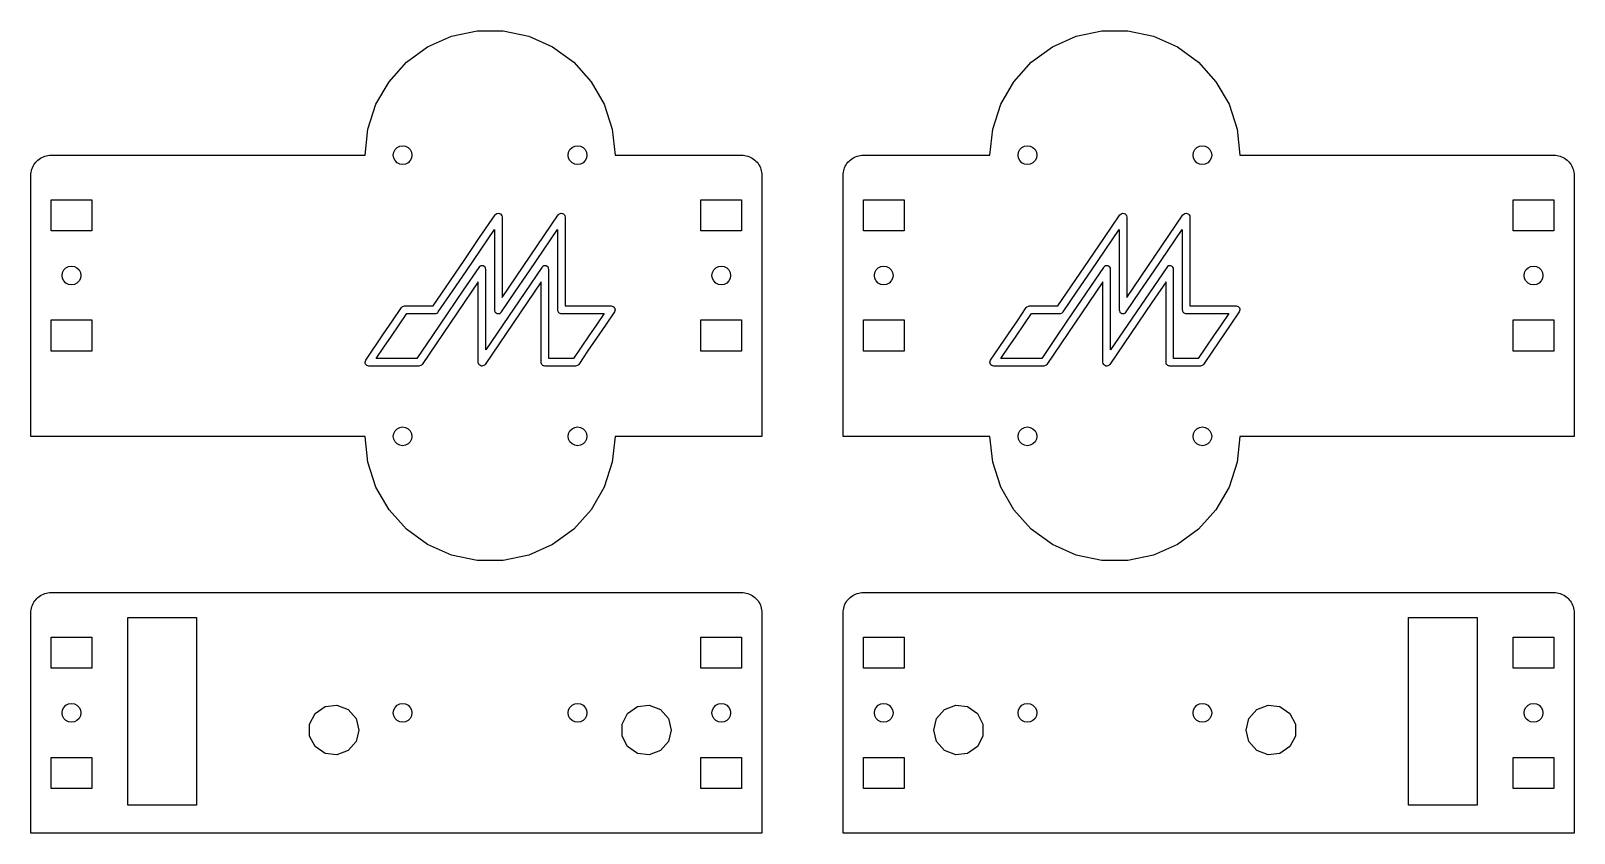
# Model space of a CAD drawing. Extents: x 0 to 479, y 0 to 339.
# Drawn here: x 1.6 to 248.6, y 210.1 to 338.5 of the extents above; entities that cross this region are included whole.
import ezdxf

# ---------------------------------------------------------------- set-up
doc = ezdxf.new("R2010")
doc.units = 0
doc.layers.add('Layer_1', color=7, linetype='CONTINUOUS')

msp = doc.modelspace()

# ---------------------------------------------------------------- linework, layer by layer
at = {"layer": 'Layer_1', "color": 7}
for points in [[(1.640487, 273.644778), (1.640487, 315.394777), (1.650478, 315.649777), (1.680487, 315.902777), (1.730485, 316.153777), (1.799486, 316.398777), (1.887485, 316.638776), (1.994487, 316.869778), (2.119486, 317.092779), (2.261486, 317.304778), (2.419485, 317.505777), (2.592485, 317.692778), (2.779485, 317.865777), (2.980487, 318.023779), (3.192486, 318.165776), (3.415487, 318.290778), (3.646486, 318.397777), (3.886485, 318.485777), (4.131485, 318.554777), (4.382485, 318.604779), (4.635486, 318.634779), (4.890485, 318.64477), (55.140485, 318.644778), (55.577486, 322.802778), (56.869485, 326.779777), (58.960487, 330.400779), (61.757487, 333.507777), (65.140487, 335.965777), (68.960486, 337.665777), (73.049486, 338.534779), (77.231486, 338.534779), (81.320488, 337.665777), (85.140487, 335.965777), (88.523487, 333.507777), (91.320487, 330.400779), (93.411486, 326.779777), (94.703485, 322.802778), (95.140486, 318.644778), (115.390487, 318.644778), (115.645486, 318.634787), (115.898487, 318.604779), (116.149487, 318.554777), (116.394487, 318.485777), (116.634486, 318.397777), (116.865485, 318.290778), (117.088485, 318.165776), (117.300485, 318.023779), (117.501487, 317.865777), (117.688487, 317.692778), (117.861486, 317.505777), (118.019486, 317.304778), (118.161486, 317.092779), (118.286485, 316.869778), (118.393487, 316.638776), (118.481486, 316.398777), (118.550487, 316.153777), (118.600485, 315.902777), (118.630486, 315.649777), (118.640476, 315.394777), (118.640487, 273.644778), (95.140486, 273.644778), (94.703485, 269.486778), (93.411486, 265.509779), (91.320487, 261.888777), (88.523487, 258.781779), (85.140487, 256.323778), (81.320488, 254.623776), (77.231486, 253.754777), (73.049486, 253.754777), (68.960486, 254.623776), (65.140487, 256.323778), (61.757487, 258.781779), (58.960487, 261.888777), (56.869485, 265.509779), (55.577486, 269.486778), (55.140485, 273.644778), (1.640487, 273.644778)], [(131.640487, 273.644778), (131.640487, 315.394777), (131.650478, 315.649777), (131.680486, 315.902777), (131.730488, 316.153777), (131.799485, 316.398777), (131.887485, 316.638776), (131.994487, 316.869778), (132.119486, 317.092779), (132.261486, 317.304778), (132.419485, 317.505777), (132.592487, 317.692778), (132.779485, 317.865777), (132.980486, 318.023779), (133.192486, 318.165776), (133.415487, 318.290778), (133.646486, 318.397777), (133.886485, 318.485777), (134.131485, 318.554777), (134.382485, 318.604779), (134.635486, 318.634779), (134.890485, 318.64477), (155.140485, 318.644778), (155.577486, 322.802778), (156.869486, 326.779777), (158.960487, 330.400779), (161.757487, 333.507777), (165.140488, 335.965777), (168.960487, 337.665777), (173.049486, 338.534779), (177.231486, 338.534779), (181.320485, 337.665777), (185.140487, 335.965777), (188.523485, 333.507777), (191.320485, 330.400779), (193.411486, 326.779777), (194.703486, 322.802778), (195.140487, 318.644778), (245.390487, 318.644778), (245.645486, 318.634787), (245.898487, 318.604779), (246.149487, 318.554777), (246.394486, 318.485777), (246.634485, 318.397777), (246.865487, 318.290778), (247.088485, 318.165776), (247.300488, 318.023779), (247.501486, 317.865777), (247.688487, 317.692778), (247.861486, 317.505777), (248.019485, 317.304778), (248.161485, 317.092779), (248.286487, 316.869778), (248.393486, 316.638776), (248.481486, 316.398777), (248.550486, 316.153777), (248.600485, 315.902777), (248.630485, 315.649777), (248.640476, 315.394777), (248.640487, 273.644778), (195.140487, 273.644778), (194.703486, 269.486778), (193.411486, 265.509779), (191.320485, 261.888777), (188.523485, 258.781779), (185.140487, 256.323778), (181.320485, 254.623776), (177.231486, 253.754777), (173.049486, 253.754777), (168.960487, 254.623776), (165.140488, 256.323778), (161.757487, 258.781779), (158.960487, 261.888777), (156.869486, 265.509779), (155.577486, 269.486778), (155.140485, 273.644778), (131.640487, 273.644778)], [(59.640487, 318.644778), (59.713487, 319.108777), (59.926485, 319.526779), (60.258486, 319.858777), (60.676485, 320.071778), (61.140487, 320.144778), (61.604485, 320.071778), (62.022485, 319.858777), (62.354485, 319.526779), (62.567487, 319.108777), (62.640487, 318.644778), (62.567487, 318.180776), (62.354485, 317.762777), (62.022485, 317.430777), (61.604485, 317.217778), (61.140487, 317.144778), (60.676485, 317.217778), (60.258486, 317.430777), (59.926485, 317.762777), (59.713487, 318.180776), (59.640487, 318.644778)], [(87.640487, 318.644778), (87.713487, 319.108777), (87.926486, 319.526779), (88.258486, 319.858777), (88.676486, 320.071778), (89.140487, 320.144778), (89.604486, 320.071778), (90.022485, 319.858777), (90.354486, 319.526779), (90.567485, 319.108777), (90.640487, 318.644778), (90.567485, 318.180776), (90.354486, 317.762777), (90.022485, 317.430777), (89.604486, 317.217778), (89.140487, 317.144778), (88.676486, 317.217778), (88.258486, 317.430777), (87.926486, 317.762777), (87.713487, 318.180776), (87.640487, 318.644778)], [(159.640487, 318.644778), (159.713487, 319.108777), (159.926486, 319.526779), (160.258486, 319.858777), (160.676486, 320.071778), (161.140487, 320.144778), (161.604486, 320.071778), (162.022485, 319.858777), (162.354486, 319.526779), (162.567487, 319.108777), (162.640487, 318.644778), (162.567487, 318.180776), (162.354486, 317.762777), (162.022485, 317.430777), (161.604486, 317.217778), (161.140487, 317.144778), (160.676486, 317.217778), (160.258486, 317.430777), (159.926486, 317.762777), (159.713487, 318.180776), (159.640487, 318.644778)], [(187.640485, 318.644778), (187.713487, 319.108777), (187.926486, 319.526779), (188.258487, 319.858777), (188.676486, 320.071778), (189.140485, 320.144778), (189.604486, 320.071778), (190.022486, 319.858777), (190.354486, 319.526779), (190.567485, 319.108777), (190.640487, 318.644778), (190.567485, 318.180776), (190.354486, 317.762777), (190.022486, 317.430777), (189.604486, 317.217778), (189.140485, 317.144778), (188.676486, 317.217778), (188.258487, 317.430777), (187.926486, 317.762777), (187.713487, 318.180776), (187.640485, 318.644778)], [(4.890485, 306.519778), (4.890485, 311.519779), (11.390486, 311.519779), (11.390486, 306.519778), (4.890485, 306.519778)], [(108.890486, 306.519778), (108.890486, 311.519779), (115.390487, 311.519779), (115.390487, 306.519778), (108.890486, 306.519778)], [(134.890485, 306.519778), (134.890485, 311.519779), (141.390486, 311.519779), (141.390486, 306.519778), (134.890485, 306.519778)], [(238.890485, 306.519778), (238.890485, 311.519779), (245.390487, 311.519779), (245.390487, 306.519778), (238.890485, 306.519778)], [(6.640486, 299.394778), (6.713485, 299.858777), (6.926487, 300.276776), (7.258485, 300.608777), (7.676487, 300.821779), (8.140486, 300.894778), (8.604487, 300.821779), (9.022486, 300.608777), (9.354487, 300.276776), (9.567486, 299.858777), (9.640485, 299.394778), (9.567486, 298.930777), (9.354487, 298.512778), (9.022486, 298.180777), (8.604487, 297.967778), (8.140486, 297.894779), (7.676487, 297.967778), (7.258485, 298.180777), (6.926487, 298.512778), (6.713485, 298.930777), (6.640486, 299.394778)], [(110.640487, 299.394778), (110.713486, 299.858777), (110.926485, 300.276776), (111.258485, 300.608777), (111.676488, 300.821779), (112.140486, 300.894778), (112.604485, 300.821779), (113.022487, 300.608777), (113.354485, 300.276776), (113.567487, 299.858777), (113.640486, 299.394778), (113.567487, 298.930777), (113.354485, 298.512778), (113.022487, 298.180777), (112.604485, 297.967778), (112.140486, 297.894779), (111.676488, 297.967778), (111.258485, 298.180777), (110.926485, 298.512778), (110.713486, 298.930777), (110.640487, 299.394778)], [(136.640485, 299.394778), (136.713485, 299.858777), (136.926487, 300.276776), (137.258487, 300.608777), (137.676486, 300.821779), (138.140485, 300.894778), (138.604487, 300.821779), (139.022486, 300.608777), (139.354487, 300.276776), (139.567485, 299.858777), (139.640485, 299.394778), (139.567485, 298.930777), (139.354487, 298.512778), (139.022486, 298.180777), (138.604487, 297.967778), (138.140485, 297.894779), (137.676486, 297.967778), (137.258487, 298.180777), (136.926487, 298.512778), (136.713485, 298.930777), (136.640485, 299.394778)], [(240.640486, 299.394778), (240.713486, 299.858777), (240.926487, 300.276776), (241.258485, 300.608777), (241.676487, 300.821779), (242.140486, 300.894778), (242.604488, 300.821779), (243.022487, 300.608777), (243.354485, 300.276776), (243.567486, 299.858777), (243.640486, 299.394778), (243.567486, 298.930777), (243.354485, 298.512778), (243.022487, 298.180777), (242.604488, 297.967778), (242.140486, 297.894779), (241.676487, 297.967778), (241.258485, 298.180777), (240.926487, 298.512778), (240.713486, 298.930777), (240.640486, 299.394778)], [(4.890485, 287.269778), (4.890485, 292.269776), (11.390486, 292.269776), (11.390486, 287.269778), (4.890485, 287.269778)], [(108.890486, 287.269778), (108.890486, 292.269776), (115.390487, 292.269776), (115.390487, 287.269778), (108.890486, 287.269778)], [(134.890485, 287.269778), (134.890485, 292.269776), (141.390486, 292.269776), (141.390486, 287.269778), (134.890485, 287.269778)], [(238.890485, 287.269778), (238.890485, 292.269776), (245.390487, 292.269776), (245.390487, 287.269778), (238.890485, 287.269778)], [(59.640487, 273.644778), (59.713487, 274.108776), (59.926485, 274.526779), (60.258486, 274.858776), (60.676485, 275.071778), (61.140487, 275.144778), (61.604485, 275.071778), (62.022485, 274.858776), (62.354485, 274.526779), (62.567487, 274.108776), (62.640487, 273.644778), (62.567487, 273.180779), (62.354485, 272.762777), (62.022485, 272.430779), (61.604485, 272.217777), (61.140487, 272.144778), (60.676485, 272.217777), (60.258486, 272.430779), (59.926485, 272.762777), (59.713487, 273.180779), (59.640487, 273.644778)], [(87.640487, 273.644778), (87.713487, 274.108776), (87.926486, 274.526779), (88.258486, 274.858776), (88.676486, 275.071778), (89.140487, 275.144778), (89.604486, 275.071778), (90.022485, 274.858776), (90.354486, 274.526779), (90.567485, 274.108776), (90.640487, 273.644778), (90.567485, 273.180779), (90.354486, 272.762777), (90.022485, 272.430779), (89.604486, 272.217777), (89.140487, 272.144778), (88.676486, 272.217777), (88.258486, 272.430779), (87.926486, 272.762777), (87.713487, 273.180779), (87.640487, 273.644778)], [(159.640487, 273.644778), (159.713487, 274.108776), (159.926486, 274.526779), (160.258486, 274.858776), (160.676486, 275.071778), (161.140487, 275.144778), (161.604486, 275.071778), (162.022485, 274.858776), (162.354486, 274.526779), (162.567487, 274.108776), (162.640487, 273.644778), (162.567487, 273.180779), (162.354486, 272.762777), (162.022485, 272.430779), (161.604486, 272.217777), (161.140487, 272.144778), (160.676486, 272.217777), (160.258486, 272.430779), (159.926486, 272.762777), (159.713487, 273.180779), (159.640487, 273.644778)], [(187.640485, 273.644778), (187.713487, 274.108776), (187.926486, 274.526779), (188.258487, 274.858776), (188.676486, 275.071778), (189.140485, 275.144778), (189.604486, 275.071778), (190.022486, 274.858776), (190.354486, 274.526779), (190.567485, 274.108776), (190.640487, 273.644778), (190.567485, 273.180779), (190.354486, 272.762777), (190.022486, 272.430779), (189.604486, 272.217777), (189.140485, 272.144778), (188.676486, 272.217777), (188.258487, 272.430779), (187.926486, 272.762777), (187.713487, 273.180779), (187.640485, 273.644778)], [(1.640487, 210.144764), (1.640487, 245.394776), (1.650478, 245.649778), (1.680487, 245.902776), (1.730485, 246.153776), (1.799486, 246.398779), (1.887485, 246.638778), (1.994487, 246.869777), (2.119486, 247.092778), (2.261486, 247.304777), (2.419485, 247.505779), (2.592485, 247.692776), (2.779485, 247.865779), (2.980487, 248.023778), (3.192486, 248.165778), (3.415487, 248.290777), (3.646486, 248.397779), (3.886485, 248.485779), (4.131485, 248.554779), (4.382485, 248.604778), (4.635486, 248.634778), (4.890485, 248.644768), (115.390487, 248.644777), (115.645486, 248.634786), (115.898487, 248.604778), (116.149487, 248.554779), (116.394487, 248.485779), (116.634486, 248.397779), (116.865485, 248.290777), (117.088485, 248.165778), (117.300485, 248.023778), (117.501487, 247.865779), (117.688487, 247.692776), (117.861486, 247.505779), (118.019486, 247.304777), (118.161486, 247.092778), (118.286485, 246.869777), (118.393487, 246.638778), (118.481486, 246.398779), (118.550487, 246.153776), (118.600485, 245.902776), (118.630486, 245.649778), (118.640476, 245.394776), (118.640487, 210.144764), (1.640487, 210.144764)], [(131.640487, 210.144764), (131.640487, 245.394776), (131.650478, 245.649778), (131.680486, 245.902776), (131.730488, 246.153776), (131.799485, 246.398779), (131.887485, 246.638778), (131.994487, 246.869777), (132.119486, 247.092778), (132.261486, 247.304777), (132.419485, 247.505779), (132.592487, 247.692776), (132.779485, 247.865779), (132.980486, 248.023778), (133.192486, 248.165778), (133.415487, 248.290777), (133.646486, 248.397779), (133.886485, 248.485779), (134.131485, 248.554779), (134.382485, 248.604778), (134.635486, 248.634778), (134.890485, 248.644768), (245.390487, 248.644777), (245.645486, 248.634786), (245.898487, 248.604778), (246.149487, 248.554779), (246.394486, 248.485779), (246.634485, 248.397779), (246.865487, 248.290777), (247.088485, 248.165778), (247.300488, 248.023778), (247.501486, 247.865779), (247.688487, 247.692776), (247.861486, 247.505779), (248.019485, 247.304777), (248.161485, 247.092778), (248.286487, 246.869777), (248.393486, 246.638778), (248.481486, 246.398779), (248.550486, 246.153776), (248.600485, 245.902776), (248.630485, 245.649778), (248.640476, 245.394776), (248.640487, 210.144764), (131.640487, 210.144764)], [(17.140487, 214.644769), (17.140487, 244.644776), (28.140485, 244.644776), (28.140485, 214.644769), (17.140487, 214.644769)], [(222.140486, 214.644769), (222.140486, 244.644776), (233.140487, 244.644776), (233.140487, 214.644769), (222.140486, 214.644769)], [(4.890485, 236.519776), (4.890485, 241.519778), (11.390486, 241.519778), (11.390486, 236.519776), (4.890485, 236.519776)], [(108.890486, 236.519776), (108.890486, 241.519778), (115.390487, 241.519778), (115.390487, 236.519776), (108.890486, 236.519776)], [(134.890485, 236.519776), (134.890485, 241.519778), (141.390486, 241.519778), (141.390486, 236.519776), (134.890485, 236.519776)], [(238.890485, 236.519776), (238.890485, 241.519778), (245.390487, 241.519778), (245.390487, 236.519776), (238.890485, 236.519776)], [(6.640486, 229.394777), (6.713485, 229.858779), (6.926487, 230.276778), (7.258485, 230.608779), (7.676487, 230.821778), (8.140486, 230.894777), (8.604487, 230.821778), (9.022486, 230.608779), (9.354487, 230.276778), (9.567486, 229.858779), (9.640485, 229.394777), (9.567486, 228.930779), (9.354487, 228.512776), (9.022486, 228.180779), (8.604487, 227.967777), (8.140486, 227.894777), (7.676487, 227.967777), (7.258485, 228.180779), (6.926487, 228.512776), (6.713485, 228.930779), (6.640486, 229.394777)], [(46.256485, 225.687777), (46.256485, 227.601777), (47.146487, 229.296778), (48.722486, 230.384779), (50.622485, 230.615778), (52.412485, 229.936777), (53.682485, 228.503776), (54.140487, 226.644779), (53.682485, 224.785778), (52.412485, 223.352778), (50.622485, 222.673776), (48.722486, 222.904778), (47.146487, 223.992779), (46.256485, 225.687777)], [(59.640487, 229.394777), (59.713487, 229.858779), (59.926485, 230.276778), (60.258486, 230.608779), (60.676485, 230.821778), (61.140487, 230.894777), (61.604485, 230.821778), (62.022485, 230.608779), (62.354485, 230.276778), (62.567487, 229.858779), (62.640487, 229.394777), (62.567487, 228.930779), (62.354485, 228.512776), (62.022485, 228.180779), (61.604485, 227.967777), (61.140487, 227.894777), (60.676485, 227.967777), (60.258486, 228.180779), (59.926485, 228.512776), (59.713487, 228.930779), (59.640487, 229.394777)], [(87.640487, 229.394777), (87.713487, 229.858779), (87.926486, 230.276778), (88.258486, 230.608779), (88.676486, 230.821778), (89.140487, 230.894777), (89.604486, 230.821778), (90.022485, 230.608779), (90.354486, 230.276778), (90.567485, 229.858779), (90.640487, 229.394777), (90.567485, 228.930779), (90.354486, 228.512776), (90.022485, 228.180779), (89.604486, 227.967777), (89.140487, 227.894777), (88.676486, 227.967777), (88.258486, 228.180779), (87.926486, 228.512776), (87.713487, 228.930779), (87.640487, 229.394777)], [(96.256486, 225.687777), (96.256486, 227.601777), (97.146485, 229.296778), (98.722485, 230.384779), (100.622487, 230.615778), (102.412487, 229.936777), (103.682487, 228.503776), (104.140485, 226.644779), (103.682487, 224.785778), (102.412487, 223.352778), (100.622487, 222.673776), (98.722485, 222.904778), (97.146485, 223.992779), (96.256486, 225.687777)], [(110.640487, 229.394777), (110.713486, 229.858779), (110.926485, 230.276778), (111.258485, 230.608779), (111.676488, 230.821778), (112.140486, 230.894777), (112.604485, 230.821778), (113.022487, 230.608779), (113.354485, 230.276778), (113.567487, 229.858779), (113.640486, 229.394777), (113.567487, 228.930779), (113.354485, 228.512776), (113.022487, 228.180779), (112.604485, 227.967777), (112.140486, 227.894777), (111.676488, 227.967777), (111.258485, 228.180779), (110.926485, 228.512776), (110.713486, 228.930779), (110.640487, 229.394777)], [(136.640485, 229.394777), (136.713485, 229.858779), (136.926487, 230.276778), (137.258487, 230.608779), (137.676486, 230.821778), (138.140485, 230.894777), (138.604487, 230.821778), (139.022486, 230.608779), (139.354487, 230.276778), (139.567485, 229.858779), (139.640485, 229.394777), (139.567485, 228.930779), (139.354487, 228.512776), (139.022486, 228.180779), (138.604487, 227.967777), (138.140485, 227.894777), (137.676486, 227.967777), (137.258487, 228.180779), (136.926487, 228.512776), (136.713485, 228.930779), (136.640485, 229.394777)], [(146.140486, 226.644779), (146.598485, 228.503776), (147.868485, 229.936777), (149.658485, 230.615778), (151.558487, 230.384779), (153.134486, 229.296778), (154.024485, 227.601777), (154.024485, 225.687777), (153.134486, 223.992779), (151.558487, 222.904778), (149.658485, 222.673776), (147.868485, 223.352778), (146.598485, 224.785778), (146.140486, 226.644779)], [(159.640487, 229.394777), (159.713487, 229.858779), (159.926486, 230.276778), (160.258486, 230.608779), (160.676486, 230.821778), (161.140487, 230.894777), (161.604486, 230.821778), (162.022485, 230.608779), (162.354486, 230.276778), (162.567487, 229.858779), (162.640487, 229.394777), (162.567487, 228.930779), (162.354486, 228.512776), (162.022485, 228.180779), (161.604486, 227.967777), (161.140487, 227.894777), (160.676486, 227.967777), (160.258486, 228.180779), (159.926486, 228.512776), (159.713487, 228.930779), (159.640487, 229.394777)], [(187.640485, 229.394777), (187.713487, 229.858779), (187.926486, 230.276778), (188.258487, 230.608779), (188.676486, 230.821778), (189.140485, 230.894777), (189.604486, 230.821778), (190.022486, 230.608779), (190.354486, 230.276778), (190.567485, 229.858779), (190.640487, 229.394777), (190.567485, 228.930779), (190.354486, 228.512776), (190.022486, 228.180779), (189.604486, 227.967777), (189.140485, 227.894777), (188.676486, 227.967777), (188.258487, 228.180779), (187.926486, 228.512776), (187.713487, 228.930779), (187.640485, 229.394777)], [(196.140485, 226.644779), (196.598486, 228.503776), (197.868486, 229.936777), (199.658486, 230.615778), (201.558485, 230.384779), (203.134485, 229.296778), (204.024487, 227.601777), (204.024487, 225.687777), (203.134485, 223.992779), (201.558485, 222.904778), (199.658486, 222.673776), (197.868486, 223.352778), (196.598486, 224.785778), (196.140485, 226.644779)], [(240.640486, 229.394777), (240.713486, 229.858779), (240.926487, 230.276778), (241.258485, 230.608779), (241.676487, 230.821778), (242.140486, 230.894777), (242.604488, 230.821778), (243.022487, 230.608779), (243.354485, 230.276778), (243.567486, 229.858779), (243.640486, 229.394777), (243.567486, 228.930779), (243.354485, 228.512776), (243.022487, 228.180779), (242.604488, 227.967777), (242.140486, 227.894777), (241.676487, 227.967777), (241.258485, 228.180779), (240.926487, 228.512776), (240.713486, 228.930779), (240.640486, 229.394777)], [(4.890485, 217.269774), (4.890485, 222.269778), (11.390486, 222.269778), (11.390486, 217.269774), (4.890485, 217.269774)], [(108.890486, 217.269774), (108.890486, 222.269778), (115.390487, 222.269778), (115.390487, 217.269774), (108.890486, 217.269774)], [(134.890485, 217.269774), (134.890485, 222.269778), (141.390486, 222.269778), (141.390486, 217.269774), (134.890485, 217.269774)], [(238.890485, 217.269774), (238.890485, 222.269778), (245.390487, 222.269778), (245.390487, 217.269774), (238.890485, 217.269774)]]:
    msp.add_lwpolyline(points, dxfattribs=at)
at = {"layer": 'Layer_1', "color": 1}
for points in [[(55.140485, 285.538776), (55.172486, 285.700778), (55.246487, 285.850779), (58.102486, 290.046777), (59.530485, 292.144777), (60.958487, 294.244779), (61.056486, 294.356779), (61.178485, 294.440777), (61.316486, 294.492779), (61.464486, 294.512788), (63.744486, 294.512777), (64.884486, 294.514753), (66.024486, 294.514778), (70.980486, 301.798778), (73.458485, 305.440777), (75.936486, 309.082779), (76.070485, 309.224779), (76.238487, 309.314777), (76.428487, 309.348779), (76.622487, 309.322786), (76.798486, 309.236779), (76.934486, 309.100779), (77.022486, 308.932778), (77.054487, 308.738778), (77.054487, 295.890778), (81.542486, 302.486777), (83.784485, 305.784778), (86.028485, 309.082779), (86.164485, 309.224779), (86.332486, 309.314777), (86.520486, 309.348779), (86.714485, 309.322786), (86.890487, 309.236779), (87.028486, 309.100779), (87.116485, 308.932778), (87.146486, 308.738778), (87.146486, 294.514778), (94.528485, 294.514778), (94.694485, 294.492793), (94.844486, 294.426778), (94.972485, 294.324778), (95.068486, 294.190778), (95.126485, 294.032776), (95.140484, 293.870778), (95.108485, 293.708777), (95.034487, 293.560777), (93.606487, 291.460778), (92.178485, 289.362777), (90.750486, 287.264777), (89.322487, 285.164778), (89.222487, 285.052778), (89.102486, 284.968778), (88.964485, 284.916778), (88.816488, 284.898773), (87.594485, 284.896803), (86.374486, 284.896777), (85.152487, 284.894802), (83.932485, 284.894776), (83.812487, 284.906771), (83.698486, 284.940779), (83.592487, 284.996777), (83.500485, 285.072777), (83.422487, 285.166776), (83.366486, 285.272776), (83.332487, 285.386777), (83.320492, 285.506778), (83.320486, 298.352777), (81.076487, 295.054776), (78.832487, 291.758776), (74.344485, 285.162777), (74.244485, 285.048777), (74.122486, 284.964779), (73.984485, 284.912776), (73.838486, 284.894771), (73.792486, 284.896752), (73.748485, 284.900785), (73.702486, 284.910767), (73.658487, 284.922773), (73.482485, 285.008777), (73.346485, 285.142776), (73.258485, 285.312779), (73.226487, 285.506778), (73.226487, 298.352777), (70.982487, 295.054776), (68.738485, 291.758776), (66.496486, 288.460778), (64.252486, 285.162777), (64.152486, 285.050778), (64.032486, 284.966777), (63.894485, 284.912776), (63.746487, 284.894771), (55.752486, 284.894776), (55.586486, 284.916761), (55.436485, 284.982779), (55.308486, 285.084777), (55.212485, 285.220777), (55.154486, 285.376778), (55.140487, 285.538776)], [(155.140485, 285.538776), (155.172486, 285.700778), (155.246485, 285.850779), (158.102486, 290.046777), (159.530486, 292.144777), (160.958485, 294.244779), (161.056487, 294.356779), (161.178486, 294.440777), (161.316487, 294.492779), (161.464487, 294.512788), (163.744487, 294.512777), (164.884487, 294.514753), (166.024487, 294.514778), (170.980487, 301.798778), (173.458485, 305.440777), (175.936487, 309.082779), (176.070486, 309.224779), (176.238487, 309.314777), (176.428485, 309.348779), (176.622487, 309.322786), (176.798486, 309.236779), (176.934487, 309.100779), (177.022486, 308.932778), (177.054487, 308.738778), (177.054487, 295.890778), (181.542487, 302.486777), (183.784486, 305.784778), (186.028485, 309.082779), (186.164485, 309.224779), (186.332487, 309.314777), (186.520486, 309.348779), (186.714486, 309.322786), (186.890485, 309.236779), (187.028486, 309.100779), (187.116486, 308.932778), (187.146486, 308.738778), (187.146486, 294.514778), (194.528485, 294.514778), (194.694485, 294.492793), (194.844487, 294.426778), (194.972486, 294.324778), (195.068486, 294.190778), (195.126486, 294.032776), (195.140484, 293.870778), (195.108486, 293.708777), (195.034487, 293.560777), (193.606485, 291.460778), (190.750486, 287.264777), (189.322487, 285.164778), (189.222487, 285.052778), (189.102486, 284.968778), (188.964485, 284.916778), (188.816485, 284.898773), (187.594486, 284.896803), (186.374487, 284.896777), (185.152487, 284.894802), (183.932486, 284.894776), (183.812485, 284.906771), (183.698487, 284.940779), (183.592487, 284.996777), (183.500485, 285.072777), (183.422485, 285.166776), (183.366486, 285.272776), (183.332487, 285.386777), (183.320492, 285.506778), (183.320487, 298.352777), (181.076487, 295.054776), (178.832485, 291.758776), (174.344485, 285.162777), (174.244485, 285.048777), (174.122486, 284.964779), (173.984485, 284.912776), (173.838486, 284.894771), (173.792487, 284.896752), (173.748486, 284.900785), (173.702486, 284.910767), (173.658485, 284.922773), (173.482485, 285.008777), (173.346485, 285.142776), (173.258486, 285.312779), (173.226487, 285.506778), (173.226487, 298.352777), (170.982485, 295.054776), (168.738485, 291.758776), (166.496486, 288.460778), (164.252487, 285.162777), (164.152487, 285.050778), (164.032486, 284.966777), (163.894485, 284.912776), (163.746485, 284.894771), (155.752487, 284.894776), (155.586486, 284.916761), (155.436485, 284.982779), (155.308486, 285.084777), (155.212486, 285.220777), (155.154486, 285.376778), (155.140488, 285.538776)], [(56.908486, 286.116779), (58.128487, 287.910778), (59.348486, 289.702776), (60.568487, 291.496778), (61.788486, 293.288776), (62.928486, 293.290752), (65.210487, 293.290777), (66.350487, 293.292753), (66.498487, 293.310784), (66.636485, 293.362778), (66.756486, 293.446779), (66.854485, 293.560777), (69.098487, 296.858777), (71.342487, 300.154777), (75.830486, 306.750776), (75.830486, 293.902776), (75.860487, 293.710778), (75.950487, 293.540778), (76.086485, 293.406776), (76.262487, 293.318777), (76.456486, 293.292784), (76.644486, 293.326778), (76.812487, 293.416778), (76.948487, 293.560777), (79.192487, 296.858777), (81.436487, 300.154777), (83.680486, 303.452778), (85.922485, 306.750776), (85.922485, 293.904777), (85.934479, 293.784776), (85.970485, 293.670778), (86.026487, 293.564778), (86.102486, 293.470779), (86.196486, 293.394776), (86.300485, 293.338778), (86.414486, 293.304778), (86.534487, 293.292784), (93.372486, 293.292778), (92.152487, 291.498776), (90.932485, 289.706778), (89.712487, 287.912779), (88.492485, 286.120778), (87.504487, 286.120778), (86.518485, 286.118802), (84.544487, 286.118777), (84.544487, 300.340779), (84.512486, 300.534778), (84.424486, 300.704778), (84.288486, 300.838777), (84.112487, 300.924778), (83.918487, 300.950771), (83.728487, 300.916777), (83.560485, 300.826777), (83.426486, 300.684777), (74.450485, 287.492779), (74.450485, 300.340779), (74.418486, 300.534778), (74.330487, 300.704778), (74.194487, 300.838777), (74.018487, 300.924778), (73.824488, 300.952775), (73.636485, 300.916777), (73.466486, 300.826777), (73.332487, 300.684777), (70.854485, 297.042778), (68.376487, 293.400776), (65.898485, 289.758778), (63.422485, 286.116779), (56.908486, 286.116779)], [(156.908486, 286.116779), (158.128485, 287.910778), (159.348486, 289.702776), (160.568485, 291.496778), (161.788486, 293.288776), (162.928486, 293.290752), (165.210487, 293.290777), (166.350487, 293.292753), (166.498487, 293.310784), (166.636486, 293.362778), (166.756486, 293.446779), (166.854485, 293.560777), (169.098485, 296.858777), (171.342487, 300.154777), (175.830487, 306.750776), (175.830487, 293.902776), (175.860487, 293.710778), (175.950485, 293.540778), (176.086485, 293.406776), (176.262487, 293.318777), (176.456487, 293.292784), (176.644486, 293.326778), (176.812488, 293.416778), (176.948488, 293.560777), (179.192487, 296.858777), (181.436487, 300.154777), (183.680487, 303.452778), (185.922485, 306.750776), (185.922485, 293.904777), (185.93448, 293.784776), (185.970486, 293.670778), (186.026487, 293.564778), (186.102487, 293.470779), (186.196486, 293.394776), (186.300485, 293.338778), (186.414486, 293.304778), (186.534487, 293.292784), (193.372486, 293.292778), (192.152487, 291.498776), (190.932486, 289.706778), (189.712487, 287.912779), (188.492486, 286.120778), (187.504485, 286.120778), (186.518485, 286.118802), (184.544485, 286.118777), (184.544485, 300.340779), (184.512486, 300.534778), (184.424487, 300.704778), (184.288486, 300.838777), (184.112487, 300.924778), (183.918485, 300.950771), (183.728487, 300.916777), (183.560486, 300.826777), (183.426487, 300.684777), (174.450485, 287.492779), (174.450485, 300.340779), (174.418487, 300.534778), (174.330487, 300.704778), (174.194487, 300.838777), (174.018488, 300.924778), (173.824485, 300.952775), (173.636486, 300.916777), (173.466486, 300.826777), (173.332487, 300.684777), (168.376487, 293.400776), (165.898486, 289.758778), (163.422485, 286.116779), (156.908486, 286.116779)]]:
    msp.add_lwpolyline(points, dxfattribs=at)

doc.saveas('drawing.dxf')
